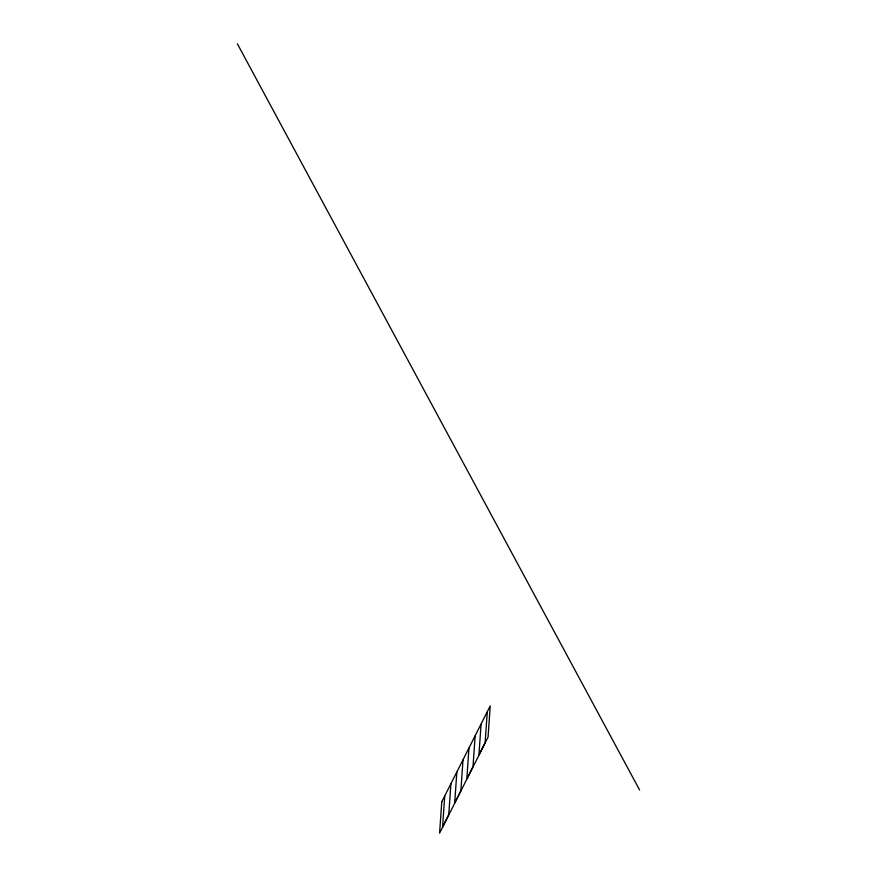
<?xml version="1.0" encoding="UTF-8"?>
<svg xmlns="http://www.w3.org/2000/svg" width="877" height="877" viewBox="0 0 877 877"><rect width="100%" height="100%" fill="white"/><g stroke="black" fill="none" stroke-linecap="round" stroke-linejoin="round"><path stroke-width="1.32" d="M444.716 796.283L442.567 826.956L448.75 814.722L450.899 784.038M456.829 772.286L454.692 802.959L460.874 790.725L463.012 760.041M468.954 748.289L466.805 778.973L472.988 766.728L475.137 736.044M481.067 724.292L478.93 754.976L485.113 742.731L487.25 712.047M237.393 43.85L639.607 790.024M441.767 801.841L439.585 833.15L488.05 737.162L490.243 705.864L441.767 801.841"/></g></svg>
